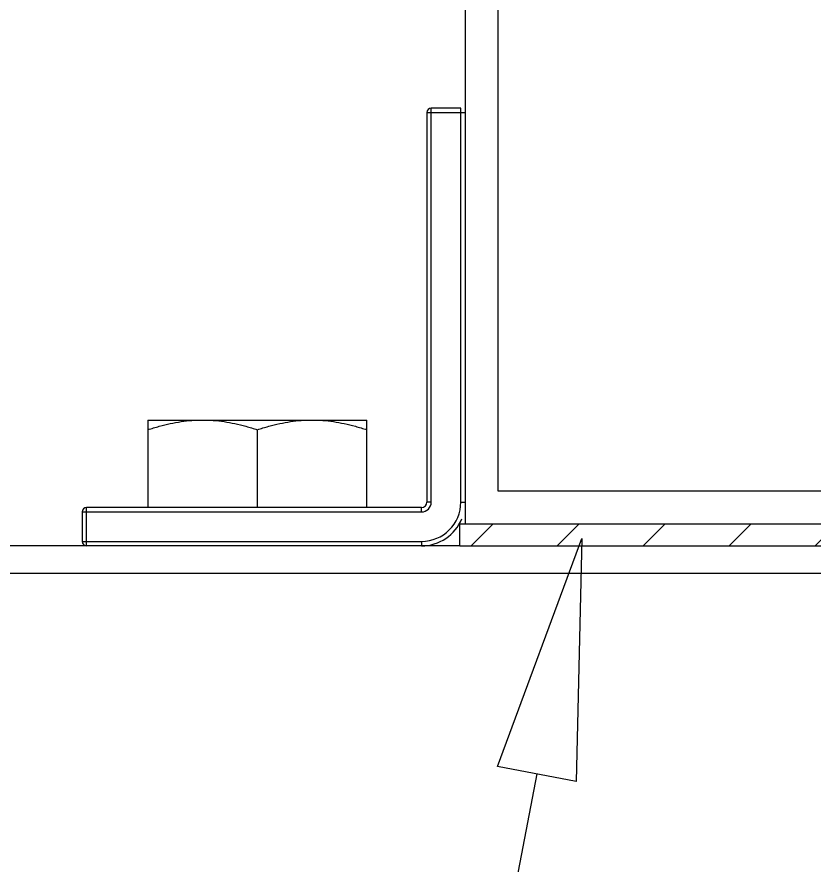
# Model space of a CAD drawing. Extents: x 69728788 to 150676229, y 20327566 to 43663798.
# Drawn here: x 75456543.5 to 75456875, y 20763175 to 20763527.8 of the extents above; entities that cross this region are included whole.
import ezdxf

# ---------------------------------------------------------------- set-up
doc = ezdxf.new("R2010")
doc.units = 0
doc.header["$LTSCALE"] = 1000
doc.header["$MEASUREMENT"] = 0
doc.layers.get('0').update_dxf_attribs({"linetype": 'CONTINUOUS'})
doc.layers.add('02___PRT_ALL_AXES', color=7, linetype='CONTINUOUS')
doc.layers.add('图框', color=253, linetype='CONTINUOUS')

msp = doc.modelspace()

# ---------------------------------------------------------------- hatches: boundary and pattern name
at = {"layer": '图框'}
h = msp.add_hatch(dxfattribs=at)
h.set_pattern_fill('ANSI31', color=0, scale=202.278373, style=0)
h.set_pattern_definition([(45, (74224053.652, 17578057.826), (-17.87905112, 17.87905112), [])])
h.paths.add_polyline_path([(75456727.68, 20763316.89), (75456729.96, 20763316.89), (75458095.34, 20763316.89), (75458097.61, 20763316.89), (75458097.61, 20763307.78), (75456727.68, 20763307.78)])

# ---------------------------------------------------------------- linework, layer by layer
at = {"color": 0, "linetype": 'Continuous'}
for p, q in [((75456729.96, 20763680.99), (75456729.96, 20763316.89)), ((75456743.61, 20763330.54), (75456743.61, 20763680.99)), ((75456715.85, 20763325.99), (75456715.85, 20763489.83)), ((75456728.14, 20763489.83), (75456715.85, 20763489.83)), ((75456728.14, 20763325.99), (75456728.14, 20763489.83)), ((75456714.03, 20763488.01), (75456714.03, 20763325.99)), ((75456714.03, 20763488.01), (75456729.96, 20763488.01)), ((75458081.68, 20763330.54), (75456743.61, 20763330.54)), ((75456572.48, 20763307.78), (75456572.48, 20763323.71)), ((75456711.75, 20763323.71), (75456572.48, 20763323.71)), ((75456711.75, 20763321.89), (75456711.75, 20763323.71)), ((75456715.85, 20763325.99), (75456714.03, 20763325.99)), ((75456728.14, 20763325.99), (75456729.96, 20763325.99)), ((75456570.66, 20763321.89), (75456570.66, 20763309.6)), ((75456570.66, 20763321.89), (75456711.75, 20763321.89)), ((75456727.68, 20763307.78), (75456727.68, 20763316.89)), ((75456727.68, 20763316.89), (75456729.96, 20763316.89)), ((75456729.96, 20763316.89), (75458095.34, 20763316.89)), ((75456570.66, 20763309.6), (75456711.75, 20763309.6)), ((75456711.75, 20763309.6), (75456711.75, 20763307.78)), ((75456727.68, 20763307.78), (75456468.26, 20763307.78)), ((75456727.68, 20763307.78), (75458097.61, 20763307.78)), ((75456047.27, 20763296.41), (75458778.03, 20763296.41))]:
    msp.add_line(p, q, dxfattribs=at)
at = {"color": 4}
msp.add_lwpolyline([(75456743.39, 20763216.03), (75456778.47, 20763310.82), (75456776.03, 20763209.78)], close=True, dxfattribs=at)
msp.add_lwpolyline([(75456759.71, 20763212.9), (75456617.71, 20762471.86)], dxfattribs=at)
at = {"color": 0, "linetype": 'Continuous'}
for centre, radius, start, end in [((75456715.85, 20763488.01), 1.82, 90, 180), ((75456572.48, 20763321.89), 1.82, 90, 180), ((75456711.75, 20763325.99), 16.38, 270, 0), ((75456711.75, 20763325.99), 4.1, 270, 0), ((75456711.75, 20763325.99), 2.28, 270, 0), ((75456711.75, 20763325.99), 18.21, 270, 337.5), ((75456572.48, 20763309.6), 1.82, 180, 270)]:
    msp.add_arc(centre, radius, start, end, dxfattribs=at)
at = {"layer": '02___PRT_ALL_AXES', "color": 0, "linetype": 'Continuous'}
for p, q in [((75456597.97, 20763360.12), (75456597.97, 20763323.71)), ((75456597.97, 20763360.12), (75456689, 20763360.12)), ((75456689, 20763323.71), (75456689, 20763360.12)), ((75456643.48, 20763356.06), (75456643.48, 20763323.71))]:
    msp.add_line(p, q, dxfattribs=at)
for points, start_tangent, end_tangent in [([(75456597.97, 20763356.06), (75456602.72, 20763357.51), (75456607.29, 20763358.64), (75456611.79, 20763359.46), (75456616.26, 20763359.96), (75456620.73, 20763360.12)], (0.948683, 0.316228), (1, 0)), ([(75456620.73, 20763360.12), (75456625.19, 20763359.96), (75456629.66, 20763359.46), (75456634.16, 20763358.64), (75456638.74, 20763357.51), (75456643.48, 20763356.06)], (1, -0.000001), (0.948683, -0.316228)), ([(75456643.48, 20763356.06), (75456648.23, 20763357.51), (75456652.81, 20763358.64), (75456657.3, 20763359.46), (75456661.77, 20763359.96), (75456666.24, 20763360.12)], (0.948683, 0.316228), (1, 0)), ([(75456666.24, 20763360.12), (75456670.71, 20763359.96), (75456675.18, 20763359.46), (75456679.67, 20763358.64), (75456684.25, 20763357.51), (75456689, 20763356.06)], (1, -0.000001), (0.948683, -0.316228))]:
    msp.add_spline(points, degree=3, dxfattribs=dict(at, start_tangent=start_tangent, end_tangent=end_tangent))

doc.saveas('drawing.dxf')
